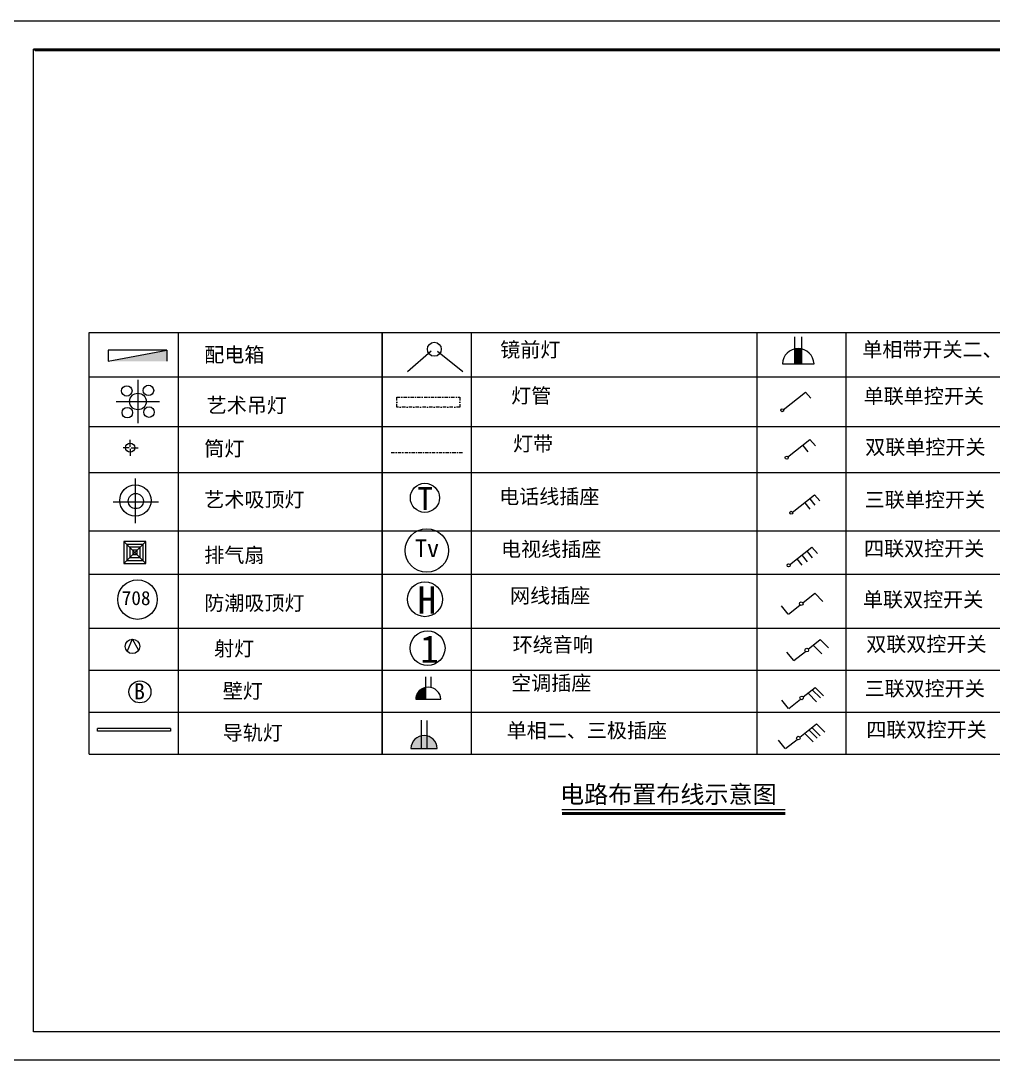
# Model space of a CAD drawing. Header units: millimetres. Extents: x 71641 to 191108, y -23091 to 29972.
# Drawn here: x 91810 to 107684, y 13003 to 29972 of the extents above; entities that cross this region are included whole.
import ezdxf

# ---------------------------------------------------------------- set-up
doc = ezdxf.new("R2010")
doc.units = ezdxf.units.MM
doc.linetypes.add('DASHDOT', pattern=[1, 0.5, -0.25, 0, -0.25])
doc.linetypes.add('HIDDEN', pattern=[9.525, 6.35, -3.175])
doc.layers.add('00', color=1, linetype='Continuous')
doc.layers.add('家具', color=40, linetype='Continuous')
doc.styles.add('2121212', font='SIMFANG.TTF', dxfattribs={"height": 180})
doc.styles.get("Standard").update_dxf_attribs({"font": 'SimSun.ttf', "height": 150})

msp = doc.modelspace()

# ---------------------------------------------------------------- hatches: boundary and pattern name
at = {"layer": '家具', "ltscale": 300}
h = msp.add_hatch(dxfattribs=at)
h.set_pattern_fill('ANSI31', color=2, scale=1.3824, style=0)
h.set_pattern_definition([(45, (-374840.58388, 202181.17135), (-0.12218805179, 0.12218805179), [])])
h.paths.add_polyline_path([(104560.1, 24613.3, 0.1102279), (104447.8, 24614.7), (104447.8, 24370.9), (104560.1, 24370.9)])
at = {"layer": '家具', "linetype": 'ByBlock', "ltscale": 400}
for points in [[(94195.4, 24593.7), (93235.8, 24413.6), (94195.4, 24413.6)], [(98607.9, 18094, 0.9675221), (98178.4, 18094)]]:
    msp.add_hatch(color=2, dxfattribs=at).paths.add_polyline_path(points)
h = msp.add_hatch(dxfattribs=at)
h.set_pattern_fill('ANSI31', color=2, scale=1.3824, style=0)
h.set_pattern_definition([(45, (-327094.8101, 203442.29512), (-0.12218805179, 0.12218805179), [])])
h.paths.add_polyline_path([(98257.6, 18895.6), (98419.7, 18895.6), (98419.7, 19088.6, 0.3455889)])

# ---------------------------------------------------------------- linework, layer by layer
at = {"color": 3, "lineweight": -2}
for p, q in [((114980.4, 29507.1), (92017.3, 29507.1)), ((114967, 29493.7), (92030.7, 29493.7)), ((114953.6, 29480.3), (92044.1, 29480.3))]:
    msp.add_line(p, q, dxfattribs=at)
at = {"color": 3, "ltscale": 2}
for p, q in [((92927.3, 24880.6), (97709.2, 24880.6)), ((92927.3, 18000.6), (92927.3, 24880.6)), ((94383.3, 18000.6), (94383.3, 24880.6)), ((97709.2, 18000.6), (97709.2, 24880.6)), ((97709.2, 24880.6), (111083.9, 24880.6)), ((99165.2, 18000.6), (99165.2, 24880.6)), ((103824.9, 24880.6), (103824.9, 18000.6)), ((105280.8, 18000.6), (105280.8, 24880.6)), ((92914.1, 24160.4), (97696, 24160.4)), ((97696, 24160.4), (111083.9, 24160.4)), ((92927.3, 23348), (97709.2, 23348)), ((97709.2, 23348), (111083.9, 23348)), ((92927.3, 22600), (97709.2, 22600)), ((97709.2, 22600), (111083.9, 22600)), ((97709.2, 22600), (111083.9, 22600)), ((92927.3, 21644.5), (97709.2, 21644.5)), ((97709.2, 21644.5), (111083.9, 21644.5)), ((92927.3, 20935.4), (97709.2, 20935.4)), ((97709.2, 20935.4), (111083.9, 20935.4)), ((92927.3, 20053.8), (97709.2, 20053.8)), ((97709.2, 20053.8), (111083.9, 20053.8)), ((92927.3, 19369.4), (97709.2, 19369.4)), ((97709.2, 19369.4), (111083.9, 19369.4)), ((92927.3, 18685), (97709.2, 18685)), ((97709.2, 18685), (111083.9, 18685)), ((92927.3, 18000.6), (97709.2, 18000.6)), ((97709.2, 18000.6), (111083.9, 18000.6))]:
    msp.add_line(p, q, dxfattribs=at)
at = {"color": 2}
for p, q in [((93595, 23016.9), (93595, 23131)), ((93579.7, 23001.5), (93479, 23001.5)), ((93595, 22986.2), (93595, 22869.1)), ((93610.4, 23001.5), (93723.3, 23001.5))]:
    msp.add_line(p, q, dxfattribs=at)
at = {"color": 3}
msp.add_line((100642.2, 17097.9), (104286, 17097.9), dxfattribs=at)
at = {"color": 3, "lineweight": -2}
msp.add_lwpolyline([(92017.3, 29507.1), (114980.4, 29507.1), (114980.4, 13467.8), (92017.3, 13467.8)], close=True, dxfattribs=at)
at = {"color": 8, "const_width": 50}
msp.add_lwpolyline([(100642.2, 17029.3), (104292.2, 17029.3)], dxfattribs=at)
at = {"color": 2}
msp.add_circle((93595, 23001.5), 74.6, dxfattribs=at)
at = {"layer": '00', "color": 8, "lineweight": -2}
msp.add_lwpolyline([(91552.2, 29972.3), (115445.5, 29972.3), (115445.5, 13002.6), (91552.2, 13002.6)], close=True, dxfattribs=at)
at = {"layer": '家具', "color": 2}
for p, q in [((97709.2, 24880.6), (97709.2, 18000.6)), ((93235.8, 24593.7), (93235.8, 24413.6)), ((98507.5, 24579.1), (98123.7, 24240.9)), ((98612.8, 24579.1), (99026.6, 24248.4)), ((93674.8, 22501.3), (93674.8, 21768.2)), ((104399.6, 21945.5), (104766, 22235.6)), ((104766, 22235.6), (104855.4, 22134.8)), ((93316.7, 22120.9), (94056.1, 22120.9)), ((104609.8, 22102.2), (104691.6, 21999.8)), ((104689.6, 22167.6), (104771.3, 22065.2)), ((104357.3, 21087.5), (104723.7, 21377.5)), ((104567.5, 21244.1), (104649.2, 21141.7)), ((104647.2, 21309.5), (104729, 21207.1)), ((104723.7, 21377.5), (104813.1, 21276.8)), ((104479.8, 21185.8), (104561.6, 21083.4)), ((104575.7, 20471), (104769.2, 20625.8)), ((104769.2, 20625.8), (104904.6, 20492)), ((104337.4, 20283.3), (104225.3, 20420)), ((104341, 20283.3), (104529.6, 20434.2)), ((93625.7, 19875.8), (93543.7, 19678.2)), ((93625.7, 19880.1), (93729.2, 19695.4)), ((104665.6, 19714.1), (104859.1, 19868.8)), ((104859.1, 19868.8), (104994.5, 19735.1)), ((104748.7, 19770.8), (104884.1, 19637)), ((104427.3, 19526.4), (104315.3, 19663.1)), ((104430.9, 19526.4), (104619.5, 19677.2)), ((104582.9, 18932.9), (104776.4, 19087.6)), ((104727.3, 19050.9), (104862.7, 18917.1)), ((104776.4, 19087.6), (104911.8, 18953.9)), ((104344.5, 18745.1), (104232.5, 18881.9)), ((104348.2, 18745.1), (104536.8, 18896)), ((104666, 18989.6), (104801.4, 18855.8)), ((93061.7, 18375.2), (93061.7, 18418.2)), ((94254.6, 18416.1), (94254.6, 18375.2)), ((104527.9, 18277.6), (104798.4, 18493.9)), ((104611.1, 18334.3), (104746.5, 18200.5)), ((104672.4, 18395.6), (104807.8, 18261.8)), ((104721.5, 18432.3), (104856.9, 18298.6)), ((104798.4, 18493.9), (104937.7, 18356.3)), ((104289.6, 18089.8), (104177.6, 18226.6)), ((104293.2, 18089.8), (104481.9, 18240.7))]:
    msp.add_line(p, q, dxfattribs=at)
at = {"layer": '家具', "color": 2, "linetype": 'ByBlock', "ltscale": 400}
for p, q in [((104447.8, 24369.3), (104447.8, 24811.6)), ((104560.1, 24369.3), (104560.1, 24811)), ((93235.8, 24413.6), (94195.4, 24593.7)), ((104243.1, 24370.9), (104758.5, 24370.9)), ((104252.9, 23619.6), (104619.2, 23909.7)), ((104619.2, 23909.7), (104708.6, 23808.9)), ((104326, 22845.7), (104692.4, 23135.7)), ((104692.4, 23135.7), (104781.7, 23035)), ((104573.7, 23039.7), (104655.4, 22937.3)), ((98419.7, 18895.6), (98419.7, 19264)), ((98508.6, 19087.5), (98508.6, 19262.6)), ((98257.6, 18895.6), (98665.6, 18895.6)), ((98349, 18097.7), (98349, 18553.2)), ((98442.6, 18094), (98442.6, 18549.5)), ((98178.4, 18094), (98607.9, 18094))]:
    msp.add_line(p, q, dxfattribs=at)
at = {"layer": '家具', "color": 2, "linetype": 'ByBlock'}
for p, q in [((94195.4, 24593.7), (93235.8, 24593.7)), ((94195.4, 24593.7), (94195.4, 24413.6)), ((93721.6, 24110.1), (93721.6, 23402.8)), ((93368, 23756.5), (94075.3, 23756.5))]:
    msp.add_line(p, q, dxfattribs=at)
at = {"layer": '家具', "color": 2, "linetype": 'DASHDOT', "ltscale": 111}
msp.add_line((97854.2, 22922), (99030.9, 22922), dxfattribs=at)
at = {"layer": '家具', "color": 2, "linetype": 'Continuous'}
for p, q in [((93853.5, 21472.7), (93493.5, 21112.7)), ((93493.5, 21472.7), (93853.5, 21112.7))]:
    msp.add_line(p, q, dxfattribs=at)
at = {"layer": '家具', "color": 2, "linetype": 'HIDDEN', "ltscale": 400}
for p, q in [((94254.6, 18416.1), (93061.7, 18418.2)), ((94254.6, 18375.2), (93061.7, 18375.2))]:
    msp.add_line(p, q, dxfattribs=at)
at = {"layer": '家具', "color": 2, "linetype": 'DASHDOT', "ltscale": 111}
msp.add_lwpolyline([(97947.7, 23826.5), (98976, 23826.5), (98976, 23663.2), (97947.7, 23663.2)], close=True, dxfattribs=at)
at = {"layer": '家具', "color": 2, "linetype": 'Continuous'}
for points in [[(93493.5, 21112.7), (93853.5, 21112.7), (93853.5, 21472.7), (93493.5, 21472.7)], [(93541.5, 21160.7), (93805.5, 21160.7), (93805.5, 21424.7), (93541.5, 21424.7)], [(93589.5, 21208.7), (93757.5, 21208.7), (93757.5, 21376.7), (93589.5, 21376.7)], [(93637.5, 21256.7), (93709.5, 21256.7), (93709.5, 21328.7), (93637.5, 21328.7)]]:
    msp.add_lwpolyline(points, close=True, dxfattribs=at)
at = {"layer": '家具', "color": 2}
for centre, radius in [((98560.1, 24609.2), 113.7), ((93680.2, 22139.4), 255.3), ((93686.8, 22131.2), 123.5), ((104386.3, 21940.2), 24.8), ((104343.9, 21082.1), 24.8), ((104550.2, 20455.6), 29.7), ((93632.9, 19759), 118.5), ((104640.1, 19698.7), 29.7), ((104557.4, 18917.5), 29.7), ((104502.4, 18262.2), 29.7)]:
    msp.add_circle(centre, radius, dxfattribs=at)
at = {"layer": '家具', "color": 2, "linetype": 'ByBlock'}
for centre, radius in [((93540, 23929.3), 85.7), ((93894.4, 23938.1), 85.7), ((93721.6, 23756.5), 135.2), ((93548.8, 23574.8), 85.7), ((93903.3, 23583.6), 85.7)]:
    msp.add_circle(centre, radius, dxfattribs=at)
at = {"layer": '家具', "color": 2, "linetype": 'ByBlock', "ltscale": 400}
for centre, radius in [((104239.5, 23614.3), 24.8), ((104312.6, 22840.3), 24.8), ((98406.6, 22183.3), 237.9), ((98437, 21323.3), 354.5), ((93715.1, 20522.8), 322.7), ((98406.7, 20529), 285.4), ((98449.4, 19729.7), 285.4), ((93754.2, 19016.1), 179.7)]:
    msp.add_circle(centre, radius, dxfattribs=at)
for centre, radius in [((104500.8, 24362.4), 257.8), ((98461.6, 18888.9), 204.1), ((98393.1, 18086.9), 214.9)]:
    msp.add_arc(centre, radius, 1.89139, 178.10861, dxfattribs=at)

# ---------------------------------------------------------------- texts
at = {"color": 2, "insert": (100612.9, 17488.3), "char_height": 288, "width": 3826.773, "attachment_point": 1, "style": '2121212'}
msp.add_mtext('{\\f宋体|b0|i0|c134|p2;电路布置布线示意图}', dxfattribs=at)
at = {"layer": '家具', "color": 2, "attachment_point": 1}
for s, insert, char_height, width in [('{\\f宋体|b0|i0|c134|p2;配电箱}', (94804.6, 24640.8), 240, 8964.636), ('{\\f宋体|b0|i0|c134|p2;镜前灯}', (99635.7, 24723.2), 240, 8964.636), ('{\\f宋体|b0|i0|c134|p2;单相带开关二、三极插座}', (105545.8, 24726.6), 240, 8964.636), ('{\\f宋体|b0|i0|c134|p2;灯管}', (99814.2, 23972.4), 240, 8964.636), ('{\\f宋体|b0|i0|c134|p2;单联单控开关}', (105568.4, 23964.5), 240, 8964.636), ('{\\f宋体|b0|i0|c134|p2;艺术吊灯}', (94844.2, 23815.3), 240, 8964.636), ('{\\f宋体|b0|i0|c134|p2;筒灯}', (94804.6, 23108.2), 240, 8964.636), ('{\\f宋体|b0|i0|c134|p2;灯带}', (99844.6, 23189.4), 240, 8964.636), ('{\\f宋体|b0|i0|c134|p2;双联单控开关}', (105593.6, 23132.8), 240, 8964.636), ('{\\f宋体|b0|i0|c134|p2;艺术吸顶灯}', (94804.6, 22275.9), 240, 8964.636), ('T', (98284.4, 22358.5), 372.5, 1865.033), ('{\\f宋体|b0|i0|c134|p2;电话线插座}', (99618.5, 22326.1), 240, 8964.636), ('{\\f宋体|b0|i0|c134|p2;三联单控开关}', (105585.7, 22273.7), 240, 8964.636), ('{\\f宋体|b0|i0|c134|p2;排气扇}', (94804.6, 21369.7), 240, 8964.636), ('Tv', (98245.4, 21503.8), 288, 1865.088), ('{\\f宋体|b0|i0|c134|p2;电视线插座}', (99648.9, 21466.1), 240, 8964.636), ('{\\f宋体|b0|i0|c134|p2;四联双控开关}', (105573.4, 21476.2), 240, 8964.636), ('H', (98287.5, 20739.2), 447, 2238.039), ('{\\f宋体|b0|i0|c134|p2;网线插座}', (99796.5, 20706.9), 240, 8964.636), ('708', (93457.6, 20663), 230.4, 1491.84), ('{\\f宋体|b0|i0|c134|p2;防潮吸顶灯}', (94804.6, 20586.7), 240, 8964.636), ('{\\f宋体|b0|i0|c134|p2;单联双控开关}', (105556.2, 20644), 240, 8964.636), ('{\\f宋体|b0|i0|c134|p2;射灯}', (94964.9, 19843.2), 240, 8964.636), ('1', (98330.2, 19939.9), 447, 2238.336), ('{\\f宋体|b0|i0|c134|p2;环绕音响}', (99839.2, 19907.6), 240, 8964.636), ('{\\f宋体|b0|i0|c134|p2;双联双控开关}', (105610.2, 19915.2), 240, 8964.636), ('{\\f宋体|b0|i0|c134|p2;壁灯}', (95106.8, 19151.5), 240, 8964.636), ('{\\f宋体|b0|i0|c134|p2;空调插座}', (99814.2, 19280.8), 240, 8964.636), ('{\\f宋体|b0|i0|c134|p2;三联双控开关}', (105583.1, 19190.7), 240, 8964.636), ('B', (93655.7, 19157.6), 264.8, 1326.152), ('{\\f宋体|b0|i0|c134|p2;导轨灯}', (95106.8, 18467.9), 240, 8964.636), ('{\\f宋体|b0|i0|c134|p2;单相二、三极插座}', (99740.3, 18506.3), 240, 8964.636), ('{\\f宋体|b0|i0|c134|p2;四联双控开关}', (105613.1, 18519), 240, 8964.636)]:
    msp.add_mtext(s, dxfattribs=dict(at, insert=insert, char_height=char_height, width=width))

doc.saveas('drawing.dxf')
